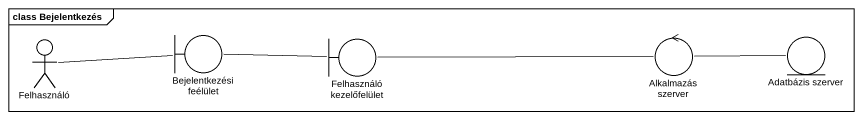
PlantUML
@startuml
mainframe class Bejelentkezés
actor Felhasználó
boundary "Bejelentkezési feélület" as Bejelentkezési_feélület
boundary "Felhasználó kezelőfelület" as Felhasználó_kezelőfelület
control "Alkalmazás szerver" as Alkalmazás_szerver
entity "Adatbázis szerver" as Adatbázis_szerver
Felhasználó -right- Bejelentkezési_feélület
Bejelentkezési_feélület -right- Felhasználó_kezelőfelület
Felhasználó_kezelőfelület -right- Alkalmazás_szerver
Alkalmazás_szerver -right- Adatbázis_szerver
@enduml
